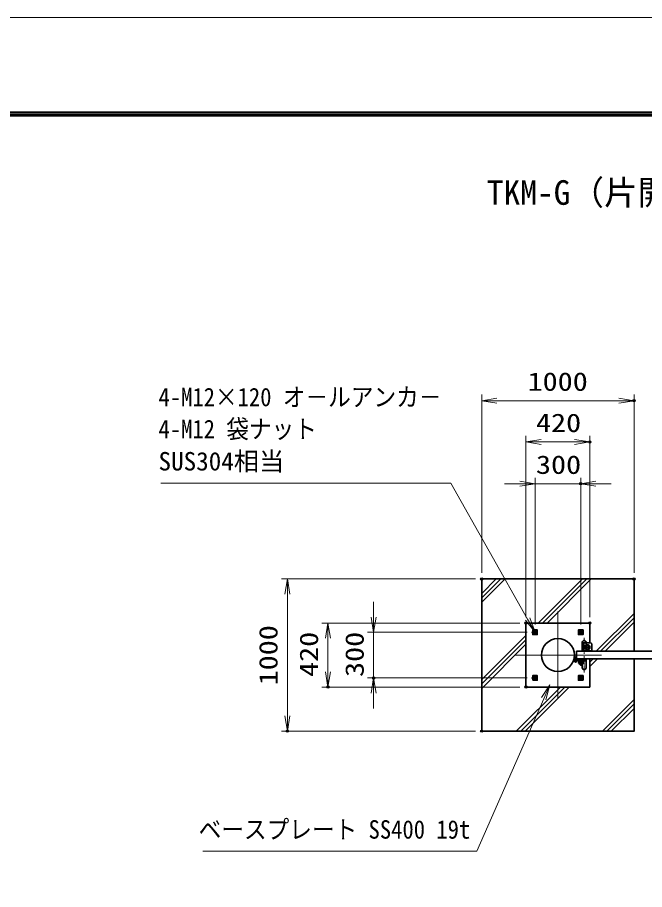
# Model space of a CAD drawing. Units: millimetres at full size. Extents: x -11880 to 11880, y -8400 to 8400.
# Drawn here: x -1279 to 2840, y 2671 to 8400 of the extents above; entities that cross this region are included whole.
import ezdxf
from ezdxf.enums import TextEntityAlignment as Align

# ---------------------------------------------------------------- set-up
doc = ezdxf.new("R2010")
doc.units = ezdxf.units.MM
doc.header["$LTSCALE"] = 30
doc.header["$PDMODE"] = 32
doc.header["$PDSIZE"] = 15
for name, pattern in [('DASHED', [7.5, 6, -1.5]), ('USER1', [18, 12, -1.5, 3, -1.5]), ('USER2', [9, 6, -0.75, 1.5, -0.75])]:
    doc.linetypes.add(name, pattern=pattern)
for name, color, linetype, lineweight in [('0-0_D-TTL', 7, 'Continuous', 18), ('0-1_外形線', 7, 'Continuous', 35), ('0-2_軸線', 200, 'USER1', 15), ('0-3_細線', 2, 'Continuous', 35), ('0-4_寸法線', 4, 'Continuous', 18), ('0-5_0', 7, 'Continuous', 18), ('0-7_隠れ線', 140, 'DASHED', 18), ('0-D_AM_0N', 7, 'Continuous', 50), ('0-E_AM_4N', 3, 'Continuous', 25), ('0-F_AM_7N', 6, 'USER2', 18), ('1-2_ハッチング', 253, 'Continuous', 13)]:
    doc.layers.add(name, color=color, linetype=linetype, lineweight=lineweight)
doc.layers.add('0-6_Defpoints', color=7, linetype='Continuous')
doc.layers.add('0-9_文字3', color=254, linetype='Continuous')
doc.styles.add('ＭＳ ゴシック', font='')
doc.styles.get('ＭＳ ゴシック').set_extended_font_data('MS Gothic')

# ---------------------------------------------------------------- blocks, each defined once
blk = doc.blocks.new('A$C4093506B')
at = {"layer": '0-1_外形線'}
for p, q in [((-373.3, 0), (376.7, 0)), ((-373.3, -1755), (-373.3, 0)), ((376.7, -1755), (376.7, 0))]:
    blk.add_line(p, q, dxfattribs=at)
blk.add_arc((1.7, -1755), 375, 180, 0, dxfattribs=at)
at = {"layer": '0-2_軸線', "linetype": 'USER2'}
blk.add_line((1.7, 532.5), (1.7, -2662.5), dxfattribs=at)
blk = doc.blocks.new('A$C031A601E')
at = {"layer": '0-1_外形線'}
for p, q in [((-914.7, 739.2), (-914.7, -610.8)), ((-614.7, -910.8), (585.3, -910.8))]:
    blk.add_line(p, q, dxfattribs=at)
blk.add_lwpolyline([(885.3, -610.8), (885.3, 739.2), (-914.7, 739.2)], dxfattribs=at)
for centre, start, end in [((-614.7, -610.8), 180, 270), ((585.3, -610.8), 270, 0)]:
    blk.add_arc(centre, 300, start, end, dxfattribs=at)
at = {"layer": '0-2_軸線'}
for q in [(-14.7, 645.4), (-670.9, -10.8), (641.6, -10.8), (-14.7, -667.1)]:
    blk.add_line((-14.7, -10.8), q, dxfattribs=at)
at = {"layer": '0-3_細線'}
blk.add_circle((-14.7, -10.8), 525, dxfattribs=at)
at = {"layer": '0-7_隠れ線', "linetype": 'Continuous'}
blk.add_line((-914.7, 589.2), (885.3, 589.2), dxfattribs=at)
at = {"layer": '0-7_隠れ線'}
for radius in [420, 315, 285]:
    blk.add_circle((-14.7, -10.8), radius, dxfattribs=at)
blk = doc.blocks.new('_Open')
at = {"layer": '0-5_0', "color": 4}
blk.add_line((-30, 5), (0, 0), dxfattribs=at)
blk.add_lwpolyline([(-30, -5), (0, 0), (-30, 0)], dxfattribs=at)
blk = doc.blocks.new('davdavdavav')
at = {"layer": '0-2_軸線'}
for p, q in [((0, 0), (-269.5, 0)), ((0, 0), (0, 269.5)), ((0, 0), (0, -269.5)), ((0, 0), (269.5, 0)), ((1050.1, -330), (1050.1, 266.4)), ((1050.1, -330), (453.7, -330)), ((1050.1, -330), (1050.1, -926.4)), ((1050.1, -330), (1646.5, -330))]:
    blk.add_line(p, q, dxfattribs=at)
at = {"layer": '0-3_細線'}
for p, q in [((-486.2, 0), (-270, 0)), ((-451.9, 90), (-270, 90)), ((-270, 90), (-270, 900)), ((-90, 900), (-270, 900)), ((-180, 0), (-180, 900)), ((-90, 900), (-90, 155.9)), ((1800.1, 180), (0, 180)), ((155.9, 90), (1800.1, 90)), ((300.1, 450), (300.1, 330)), ((300.1, 330), (1800.1, 330)), ((630.1, -330), (630.1, 0)), ((630.1, 0), (1470.1, 0)), ((675.1, 330), (675.1, 180)), ((675.1, 180), (1425.1, 180)), ((870.1, 0), (870.1, 180)), ((1230.1, 0), (1230.1, 180)), ((1425.1, 180), (1425.1, 330)), ((1470.1, 0), (1470.1, -330)), ((1800.1, 330), (1800.1, 450)), ((1800.1, 180), (1950, 143)), ((1926.7, 56.1), (1800.1, 90)), ((1950, 143), (1926.7, 56.1)), ((848.9, -150), (1251.3, -150))]:
    blk.add_line(p, q, dxfattribs=at)
blk.add_circle((0, 0), 180, dxfattribs=at)
blk.add_circle((0, 0), 180, dxfattribs=at)
for centre, radius, start, end in [((-270, 90), 90, 270, 0), ((1050.1, -330), 420, 180, 0), ((1050.1, -330), 270, 138.18969, 41.81031)]:
    blk.add_arc(centre, radius, start, end, dxfattribs=at)
blk = doc.blocks.new('U304')
at = {"layer": '0-D_AM_0N'}
blk.add_lwpolyline([(11145095.2, 81986922.5), (11145365.2, 81986766.6), (11145635.2, 81986922.5), (11145635.2, 81987234.3), (11145365.2, 81987390.2), (11145095.2, 81987234.3)], close=True, dxfattribs=at)
for radius in [270, 151.6]:
    blk.add_circle((11145365.2, 81987078.4), radius, dxfattribs=at)
at = {"layer": '0-E_AM_4N'}
blk.add_arc((11145365.2, 81987078.4), 180, 260, 170, dxfattribs=at)
at = {"layer": '0-F_AM_7N'}
for p, q in [((11145022.3, 81987078.4), (11145708.2, 81987078.4)), ((11145365.2, 81987421.4), (11145365.2, 81986735.5))]:
    blk.add_line(p, q, dxfattribs=at)
blk = doc.blocks.new('U305')
at = {"layer": '0-D_AM_0N'}
blk.add_lwpolyline([(11136635.2, 81986922.5), (11136365.2, 81986766.6), (11136095.2, 81986922.5), (11136095.2, 81987234.3), (11136365.2, 81987390.2), (11136635.2, 81987234.3)], close=True, dxfattribs=at)
for radius in [270, 151.6]:
    blk.add_circle((11136365.2, 81987078.4), radius, dxfattribs=at)
at = {"layer": '0-E_AM_4N'}
blk.add_arc((11136365.2, 81987078.4), 180, 10, 280, dxfattribs=at)
at = {"layer": '0-F_AM_7N'}
for p, q in [((11136708.2, 81987078.4), (11136022.3, 81987078.4)), ((11136365.2, 81987421.4), (11136365.2, 81986735.5))]:
    blk.add_line(p, q, dxfattribs=at)
blk = doc.blocks.new('U306')
at = {"layer": '0-D_AM_0N'}
blk.add_lwpolyline([(11136635.2, 81978234.3), (11136365.2, 81978390.2), (11136095.2, 81978234.3), (11136095.2, 81977922.5), (11136365.2, 81977766.6), (11136635.2, 81977922.5)], close=True, dxfattribs=at)
for radius in [270, 151.6]:
    blk.add_circle((11136365.2, 81978078.4), radius, dxfattribs=at)
at = {"layer": '0-E_AM_4N'}
blk.add_arc((11136365.2, 81978078.4), 180, 80, 350, dxfattribs=at)
at = {"layer": '0-F_AM_7N'}
for p, q in [((11136708.2, 81978078.4), (11136022.3, 81978078.4)), ((11136365.2, 81977735.5), (11136365.2, 81978421.4))]:
    blk.add_line(p, q, dxfattribs=at)
blk = doc.blocks.new('S295')
at = {"layer": '0-4_寸法線'}
for points in [[(11070942.2, 81943909), (11124908.6, 81943909), (11138067.8, 81973990.3), (11139270.2, 81976738.8)], [(11138525.9, 81973789.9), (11139270.2, 81976738.8), (11137609.7, 81974190.7)]]:
    blk.add_lwpolyline(points, dxfattribs=at)
at = {"layer": '0-4_寸法線', "color": 254, "style": 'ＭＳ ゴシック', "width": 0.9}
blk.add_text('ベースプレート SS400 19t', height=3637, dxfattribs=at).set_placement((11070078.2, 81945309.6), align=Align.BOTTOM_LEFT)
blk = doc.blocks.new('S296')
at = {"layer": '0-4_寸法線'}
for points in [[(11062604.8, 82016469.3), (11119768, 82016469.3), (11134890.1, 81989690.7), (11136365.2, 81987078.4)], [(11134454.7, 81989444.8), (11136365.2, 81987078.4), (11135325.4, 81989936.5)]]:
    blk.add_lwpolyline(points, dxfattribs=at)
at = {"layer": '0-4_寸法線', "color": 254, "style": 'ＭＳ ゴシック', "width": 0.9}
for s, p in [('4-M12×120 オ－ルアンカ－', (11062172.8, 82030531.5)), ('4-M12 袋ナット', (11062172.8, 82024231.5))]:
    blk.add_text(s, height=3637, dxfattribs=at).set_placement(p, align=Align.BOTTOM_LEFT)
at = {"layer": '0-4_寸法線', "color": 254, "style": 'ＭＳ ゴシック'}
blk.add_text('SUS304相当', height=3637, dxfattribs=at).set_placement((11062172.8, 82017869.9), align=Align.BOTTOM_LEFT)
blk = doc.blocks.new('U307')
at = {"layer": '0-D_AM_0N'}
blk.add_lwpolyline([(11145095.2, 81978234.3), (11145365.2, 81978390.2), (11145635.2, 81978234.3), (11145635.2, 81977922.5), (11145365.2, 81977766.6), (11145095.2, 81977922.5)], close=True, dxfattribs=at)
for radius in [270, 151.6]:
    blk.add_circle((11145365.2, 81978078.4), radius, dxfattribs=at)
at = {"layer": '0-E_AM_4N'}
blk.add_arc((11145365.2, 81978078.4), 180, 190, 100, dxfattribs=at)
at = {"layer": '0-F_AM_7N'}
for p, q in [((11145022.3, 81978078.4), (11145708.2, 81978078.4)), ((11145365.2, 81977735.5), (11145365.2, 81978421.4))]:
    blk.add_line(p, q, dxfattribs=at)

msp = doc.modelspace()

# ---------------------------------------------------------------- linework, layer by layer
at = {"layer": '0-0_D-TTL'}
for points in [[(-11880, -8400), (11880, -8400), (11880, 8400), (-11880, 8400)], [(-11116.29, 7779.43), (11116.29, 7779.43), (11116.29, -7777.71), (-11116.29, -7777.71)], [(-11109.21, 7772.36), (11109.21, 7772.36), (11109.21, -7770.64), (-11109.21, -7770.64)], [(-11102.14, 7765.29), (11102.14, 7765.29), (11102.14, -7763.57), (-11102.14, -7763.57)], [(-11095.07, 7758.21), (11095.07, 7758.21), (11095.07, -7756.5), (-11095.07, -7756.5)], [(-11088, 7751.14), (11088, 7751.14), (11088, -7749.43), (-11088, -7749.43)]]:
    msp.add_lwpolyline(points, close=True, dxfattribs=at)
at = {"layer": '0-1_外形線'}
for p, q in [((2060.88, 4421.26), (2480.88, 4421.26)), ((2060.88, 4001.26), (2060.88, 4421.26)), ((2480.88, 4421.26), (2480.88, 4291.26)), ((2480.88, 4186.26), (2480.88, 4001.26)), ((2480.88, 4001.26), (2060.88, 4001.26))]:
    msp.add_line(p, q, dxfattribs=at)
msp.add_lwpolyline([(2770.88, 4186.26), (2770.88, 3711.26), (1770.88, 3711.26), (1770.88, 4711.26), (2770.88, 4711.26), (2770.88, 4236.26)], dxfattribs=at)
for points in [[(2105.88, 4376.26), (2135.88, 4376.26), (2135.88, 4346.26), (2105.88, 4346.26)], [(2435.88, 4376.26), (2405.88, 4376.26), (2405.88, 4346.26), (2435.88, 4346.26)], [(2393.88, 4236.26), (4393.88, 4236.26), (4393.88, 4186.26), (2393.88, 4186.26)], [(2105.88, 4046.26), (2135.88, 4046.26), (2135.88, 4076.26), (2105.88, 4076.26)], [(2435.88, 4046.26), (2405.88, 4046.26), (2405.88, 4076.26), (2435.88, 4076.26)]]:
    msp.add_lwpolyline(points, close=True, dxfattribs=at)
for centre, radius in [((2270.88, 4211.26), 108.15), ((2463.88, 4261.26), 12.5)]:
    msp.add_circle(centre, radius, dxfattribs=at)
at = {"layer": '0-2_軸線'}
for p, q in [((2270.88, 4211.26), (2270.88, 4496.67)), ((2463.88, 4261.26), (2450.13, 4261.26)), ((2463.88, 4261.26), (2463.88, 4275.01)), ((2463.88, 4261.26), (2477.63, 4261.26)), ((2463.88, 4261.26), (2463.88, 4247.51)), ((2270.88, 4211.26), (1985.47, 4211.26)), ((2270.88, 4211.26), (2556.28, 4211.26)), ((2270.88, 4211.26), (2270.88, 3925.86))]:
    msp.add_line(p, q, dxfattribs=at)
at = {"layer": '0-4_寸法線'}
for p, q in [((1770.88, 4751.26), (1770.88, 5922.2)), ((2770.88, 4751.26), (2770.88, 5922.2)), ((1770.88, 5882.2), (2770.88, 5882.2)), ((2060.88, 4461.26), (2060.88, 5651.26)), ((2480.88, 4461.26), (2480.88, 5651.26)), ((2060.88, 5611.26), (2480.88, 5611.26)), ((2020.88, 5336.35), (1920.88, 5336.35)), ((2120.88, 4412.69), (2120.88, 5376.35)), ((2120.88, 5336.35), (2420.88, 5336.35)), ((2420.88, 4412.69), (2420.88, 5376.35)), ((2520.88, 5336.35), (2620.88, 5336.35)), ((1730.88, 4711.26), (454.66, 4711.26)), ((494.66, 4711.26), (494.66, 3711.26)), ((1060.82, 4461.26), (1060.82, 4561.26)), ((2020.88, 4421.26), (720.82, 4421.26)), ((760.82, 4421.26), (760.82, 4001.26)), ((2069.45, 4361.26), (1020.82, 4361.26)), ((1060.82, 4361.26), (1060.82, 4061.26)), ((2069.45, 4061.26), (1020.82, 4061.26)), ((2020.88, 4001.26), (720.82, 4001.26)), ((1060.82, 3961.26), (1060.82, 3861.26)), ((1730.88, 3711.26), (454.66, 3711.26))]:
    msp.add_line(p, q, dxfattribs=at)
at = {"layer": '0-6_Defpoints'}
for p in [(2770.88, 5882.2), (2480.88, 5611.26), (2420.88, 5336.35), (1770.88, 4711.26), (1770.88, 4711.26), (2770.88, 4711.26), (2060.88, 4421.26), (2060.88, 4421.26), (2480.88, 4421.26), (2109.45, 4361.26), (2120.88, 4372.69), (2420.88, 4372.69), (1060.82, 4061.26), (2109.45, 4061.26), (760.82, 4001.26), (2060.88, 4001.26), (494.66, 3711.26), (1770.88, 3711.26)]:
    msp.add_point(p, dxfattribs=at)
at = {"layer": '0-7_隠れ線'}
for centre in [(2120.88, 4361.26), (2420.88, 4361.26), (2120.88, 4061.26), (2420.88, 4061.26)]:
    msp.add_circle(centre, 10, dxfattribs=at)
at = {"layer": '1-2_ハッチング'}
for p, q in [((1770.88, 4615.91), (1866.23, 4711.26)), ((1770.88, 4586.91), (1895.23, 4711.26)), ((1770.88, 4557.91), (1924.23, 4711.26)), ((2141.91, 4421.26), (2431.91, 4711.26)), ((2170.91, 4421.26), (2460.91, 4711.26)), ((2199.91, 4421.26), (2489.91, 4711.26)), ((2522.6, 4236.26), (2770.88, 4484.54)), ((2551.6, 4236.26), (2770.88, 4455.54)), ((2580.6, 4236.26), (2770.88, 4426.54)), ((1770.88, 4050.23), (2060.88, 4340.23)), ((1770.88, 4021.23), (2060.88, 4311.23)), ((1770.88, 3992.23), (2060.88, 4282.23)), ((2480.88, 4165.54), (2501.6, 4186.26)), ((2480.88, 4136.54), (2530.6, 4186.26)), ((1997.6, 3711.26), (2287.6, 4001.26)), ((2026.6, 3711.26), (2316.6, 4001.26)), ((2055.6, 3711.26), (2345.6, 4001.26)), ((2563.29, 3711.26), (2770.88, 3918.85)), ((2592.29, 3711.26), (2770.88, 3889.85)), ((2621.29, 3711.26), (2770.88, 3860.85))]:
    msp.add_line(p, q, dxfattribs=at)

# ---------------------------------------------------------------- block references
at = {"layer": '0-1_外形線', "yscale": 0.03333333, "rotation": 180}
for name, p, xscale in [('A$C4093506B', (2443.82, 4236.26), -0.03333333), ('A$C031A601E', (2463.39, 4260.9), 0.03333333)]:
    msp.add_blockref(name, p, dxfattribs=dict(at, xscale=xscale))
at = {"layer": '0-1_外形線', "xscale": 0.03333333, "yscale": 0.03333333}
for name, p in [('davdavdavav', (2387.56, 4171.26)), ('A$C4093506B', (2443.82, 4186.26))]:
    msp.add_blockref(name, p, dxfattribs=at)
at = {"layer": '0-4_寸法線'}
for name, p, xscale, yscale in [('S296', (-369091.3, -2728541.35), 0.03333333, 0.03333333), ('_Open', (2770.88, 5882.2), 3.333333, 3.333333), ('_Open', (2480.88, 5611.26), 3.333333, 3.333333), ('_Open', (2120.88, 5336.35), 3.333333, 3.333333), ('S295', (-369091.3, -2728541.35), 0.03333333, 0.03333333)]:
    msp.add_blockref(name, p, dxfattribs=dict(at, xscale=xscale, yscale=yscale))
at = {"layer": '0-4_寸法線', "xscale": 3.333333, "yscale": 3.333333}
for p, rotation in [((1770.88, 5882.2), 180), ((2060.88, 5611.26), 180), ((2420.88, 5336.35), 180), ((494.66, 4711.26), 90), ((760.82, 4421.26), 90), ((1060.82, 4361.26), 270), ((760.82, 4001.26), 270), ((1060.82, 4061.26), 90), ((494.66, 3711.26), 270)]:
    msp.add_blockref('_Open', p, dxfattribs=dict(at, rotation=rotation))
at = {"layer": '0-D_AM_0N', "xscale": 0.03333333, "yscale": 0.03333333}
for name in ['U305', 'U304', 'U306', 'U307']:
    msp.add_blockref(name, (-369091.3, -2728541.35), dxfattribs=at)

# ---------------------------------------------------------------- texts
at = {"layer": '0-4_寸法線', "color": 254, "style": 'ＭＳ ゴシック', "width": 1.2}
for s, p in [('1000', (2071.68, 5910.88)), ('420', (2126.88, 5639.95)), ('300', (2126.88, 5365.03))]:
    msp.add_text(s, height=121.2, dxfattribs=at).set_placement(p, align=Align.BOTTOM_LEFT)
for s, p in [('1000', (465.97, 4012.06)), ('420', (732.14, 4067.26)), ('300', (1032.14, 4067.26))]:
    msp.add_text(s, height=121.2, rotation=90, dxfattribs=at).set_placement(p, align=Align.BOTTOM_LEFT)
at = {"layer": '0-9_文字3', "style": 'ＭＳ ゴシック'}
msp.add_text('TKM-G（片開） H1200×W2000', height=161.6, dxfattribs=at).set_placement((1803.93, 7120.58), align=Align.BOTTOM_LEFT)

doc.saveas('drawing.dxf')
